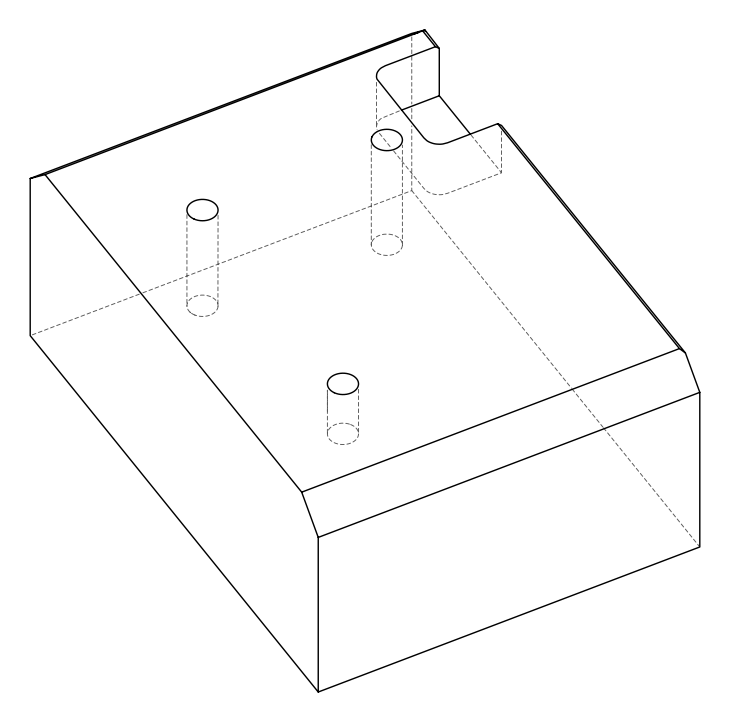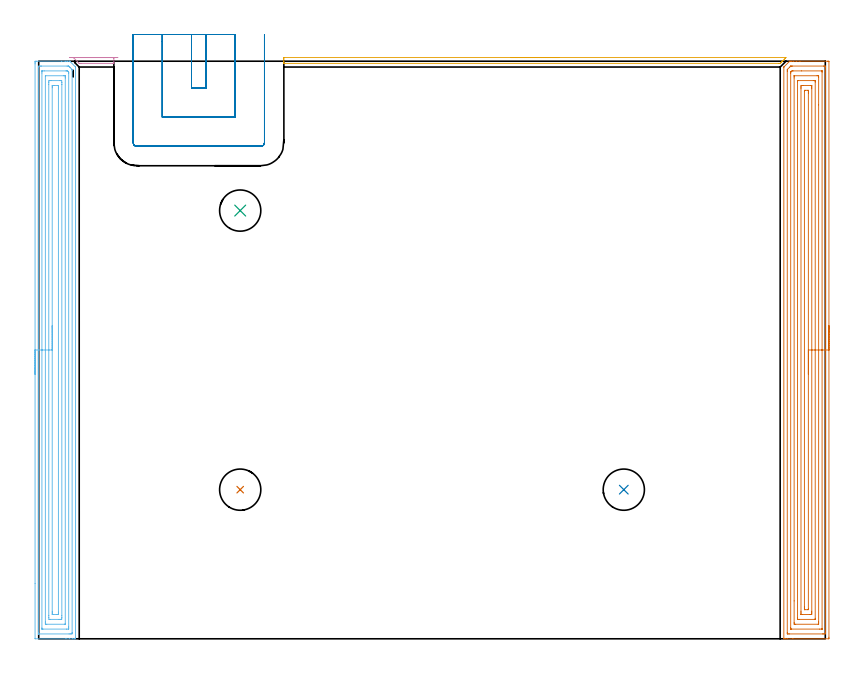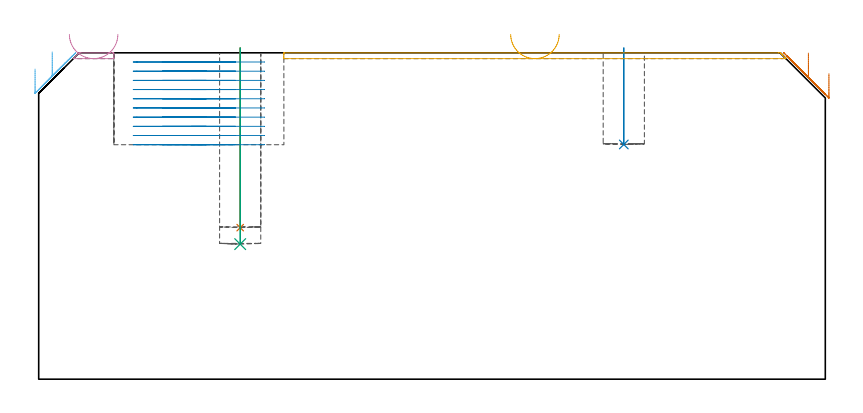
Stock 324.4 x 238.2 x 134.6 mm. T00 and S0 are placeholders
(PLAN: 8 operations, 2 tool changes, 36.9 min)
(1 INDEXABLE_INSERT_DRILL_BLIND_HOLE_FROM_SOLID | STEP1POCKET | NXT0302_005 | 0.3 min | 16300 mm3)
(2 INDEXABLE_INSERT_DRILL_BLIND_HOLE_FROM_SOLID_1 | STEP1POCKET_1 | NXT0302_005 | 0.16 min | 8523 mm3)
(3 INDEXABLE_INSERT_DRILL_BLIND_HOLE_FROM_SOLID_2 | STEP1POCKET_2 | NXT0302_005 | 0.33 min | 17841 mm3)
(4 AREA_MILL | FG_CHAMFER_SURFACE | UGT0205_001 | 0.28 min | 60 mm3)
(5 AREA_MILL_1 | FG_CHAMFER_SURFACE_1 | UGT0205_001 | 1.8 min | 609 mm3)
(6 AREA_MILL_2 | FG_CHAMFER_SURFACE_2 | UGT0205_001 | 11.76 min | 33206 mm3)
(7 AREA_MILL_3 | FG_CHAMFER_SURFACE_3 | UGT0205_001 | 13.63 min | 41189 mm3)
(8 MILL_SLOT | SLOT_PARTIAL_RECTANGULAR | NXT0201_012 | Follow Part, ap 4, ae 75% | 8.67 min | 113044 mm3)
(TOOL NXT0302_005 | Index. Insert Drill 17mm [880-D1700L20-05] | D17 PA176 FL85 Z2)
(TOOL UGT0205_001 | Chamfer Mill 20 x 3 x 45 deg. | D20 FL50 Z2)
(TOOL NXT0201_012 | ENDMILL 16mm [2P460-1600-NA 1630] | D16 FL38 Z6)
(OP 1 INDEXABLE_INSERT_DRILL_BLIND_HOLE_FROM_SOLID)
G17 G21 G94 G90
T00 M6
G54
G17 G0 G90 X83.1 Y61.5 S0 M3
G43 Z144.6 H1
G94 G81 G98 Z62.5 F250. R136.6
G80
M5
M2
(OP 2 INDEXABLE_INSERT_DRILL_BLIND_HOLE_FROM_SOLID_1)
G17 G21 G94 G90
T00 M6
G54
G17 G0 G90 X241.3 Y61.5 S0 M3
G43 Z144.6 H1
G94 G81 G98 Z96.8 F250. R136.6
G80
M5
M2
(OP 3 INDEXABLE_INSERT_DRILL_BLIND_HOLE_FROM_SOLID_2)
G17 G21 G94 G90
T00 M6
G54
G17 G0 G90 X83.1 Y176.6 S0 M3
G43 Z144.6 H1
G94 G81 G98 Z55.7 F250. R136.6
G80
M5
M2
(OP 4 AREA_MILL)
G17 G21 G94 G90
T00 M6
G54
G17 G0 G90 X12.65 Y239.7 S1061 M3
G43 Z144.6 H0
Z142.2
G94 G1 X12.688 Z141.328 F250.
X12.802 Z140.464
X12.991 Z139.612
X13.253 Z138.78
X13.587 Z137.974
X13.99 Z137.2
X14.458 Z136.464
X14.99 Z135.772
X15.579 Z135.129
X16.222 Z134.54
X16.914 Z134.009
X17.65 Z133.54
X18.424 Z133.137
X19.23 Z132.803
X20.062 Z132.541
X20.914 Z132.352
X21.778 Z132.238
X22.65 Z132.2
X30.57
X30.734 Y239.699 Z132.201
X30.991 Y239.693 Z132.207
X31. Y239.373 Z132.527
Y237.62 Z134.28
X30.99 Y237.307 Z134.593
X30.57 Y237.3 Z134.6
X17.37
X16.705 Y237.302 Z134.588
X16.555 Y237.445 Z134.454
X14.392 Y239.607 Z132.291
X14.318 Y239.693 Z132.205
X14.346 Y239.699 Z132.199
X22.65 Y239.7 Z132.2
X23.522 Z132.238
X24.386 Z132.352
X25.238 Z132.541
X26.07 Z132.803
X26.876 Z133.137
X27.65 Z133.54
X28.386 Z134.009
X29.078 Z134.54
X29.721 Z135.129
X30.31 Z135.772
X30.842 Z136.464
X31.31 Z137.2
X31.713 Z137.974
X32.047 Z138.78
X32.309 Z139.612
X32.498 Z140.464
X32.612 Z141.328
X32.65 Z142.2
G0 Z144.6
M5
M2
(OP 5 AREA_MILL_1)
G17 G21 G94 G90
T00 M6
G54
G17 G0 G90 X194.65 Y239.7 S1061 M3
G43 Z144.6 H0
Z142.2
G94 G1 X194.688 Z141.328 F250.
X194.802 Z140.464
X194.991 Z139.612
X195.253 Z138.78
X195.587 Z137.974
X195.99 Z137.2
X196.458 Z136.464
X196.99 Z135.772
X197.579 Z135.129
X198.222 Z134.54
X198.914 Z134.009
X199.65 Z133.54
X200.424 Z133.137
X201.23 Z132.803
X202.062 Z132.541
X202.914 Z132.352
X203.778 Z132.238
X204.65 Z132.2
X307.957
X308.127 Y239.697 Z132.203
X308.182 Y239.693 Z132.205
X307.977 Y239.477 Z132.423
X307.781 Y239.28 Z132.619
X307.438 Y238.936 Z132.96
X306.96 Y238.46 Z133.44
X306.718 Y238.216 Z133.681
X306.566 Y238.064 Z133.832
X306.419 Y237.917 Z133.98
X306.272 Y237.771 Z134.127
X306.13 Y237.627 Z134.268
X305.826 Y237.326 Z134.574
X305.815 Y237.315 Z134.585
X305.752 Y237.31 Z134.589
X305.125 Y237.303 Z134.597
X101.245 Y237.3 Z134.6
X101.11 Y237.303 Z134.588
X101.102 Y237.405 Z134.487
X101.1 Y237.513 Z134.385
Y238.196 Z133.703
Y238.804 Z133.096
Y239.373 Z132.523
Y239.656 Z132.24
X101.103 Y239.691 Z132.205
X101.245 Y239.7 Z132.2
X204.65
X205.522 Z132.238
X206.386 Z132.352
X207.238 Z132.541
X208.07 Z132.803
X208.876 Z133.137
X209.65 Z133.54
X210.386 Z134.009
X211.078 Z134.54
X211.721 Z135.129
X212.31 Z135.772
X212.842 Z136.464
X213.31 Z137.2
X213.713 Z137.974
X214.047 Z138.78
X214.309 Z139.612
X214.498 Z140.464
X214.612 Z141.328
X214.65 Z142.2
G0 Z144.6
M5
M2
(OP 6 AREA_MILL_2)
G17 G21 G94 G90
T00 M6
G54
G17 G0 G90 X-1.5 Y109.1 S1061 M3
G43 Z144.6 H0
Z127.9
G94 G1 Y109.138 Z127.028 F250.
Y109.252 Z126.164
Y109.441 Z125.312
Y109.703 Z124.48
Y110.037 Z123.674
Y110.44 Z122.9
Y110.908 Z122.164
Y111.44 Z121.472
Y112.029 Z120.829
Y112.672 Z120.24
Y113.364 Z119.708
Y114.1 Z119.24
Y114.874 Z118.837
Y115.68 Z118.503
Y116.512 Z118.241
Y117.364 Z118.052
Y118.228 Z117.938
Y119.1 Z117.9
Y237.114
X-1.499 Y237.571 Z117.901
X-1.495 Y238.004 Z117.903
X-1.492 Y238.19 Z117.906
X-1.07 Y238.2 Z118.328
X9.49 Z128.885
X10.892 Z130.289
X11.25 Z130.645
X11.965 Z131.365
X12.652 Z132.052
X12.732 Y238.198 Z132.128
X12.801 Y238.19 Z132.195
X12.932 Y238.068 Z132.331
X15.193 Y235.807 Z134.593
X15.2 Y235.783 Z134.6
Y0.182
X15.204 Y0.001 Z134.594
X14.85 Y0. Z134.25
X14.605 Z134.005
X13.89 Z133.285
X12.652 Z132.049
X11.25 Z130.645
X-1.332 Y0.001 Z118.066
X-1.492 Y0.01 Z117.906
X-1.499 Y0.171 Z117.899
X-1.5 Y22.842 Z117.9
Y119.1
X-0.086 Z119.314
X-0.085 Y235.677 Z119.315
X-0.084 Y235.783 Z119.316
X-0.079 Y236.168 Z119.321
X0.289 Y236.191 Z119.689
X0.69 Y236.196 Z120.09
X1.16 Y236.2 Z120.56
X11.72 Y236.199 Z131.12
X12.13 Y236.193 Z131.53
X12.266 Y236.19 Z131.666
X12.364 Y236.174 Z131.764
X12.443 Y236.098 Z131.843
X12.766 Y235.783 Z132.166
X13.01 Y235.541 Z132.41
X13.66 Y234.889 Z133.06
X13.753 Y234.788 Z133.153
X13.778 Y234.76 Z133.178
X13.781 Y234.74 Z133.181
X13.783 Y234.692 Z133.183
X13.785 Y234.495 Z133.185
Y2.523
X13.784 Y2.417 Z133.184
X13.779 Y2.032 Z133.179
X13.411 Y2.009 Z132.811
X13.01 Y2.004 Z132.41
X12.54 Y2. Z131.94
X0.221 Z119.621
X0.004 Y2.002 Z119.404
X-0.03 Y2.004 Z119.37
X-0.065 Y2.01 Z119.335
X-0.079 Y2.018 Z119.321
X-0.08 Y2.046 Z119.32
X-0.085 Y2.311 Z119.315
X-0.086 Y119.1 Z119.314
X1.328 Z120.728
X1.329 Y233.346 Z120.729
X1.331 Y233.995 Z120.731
X1.333 Y234.117 Z120.733
X1.335 Y234.175 Z120.735
X1.343 Y234.191 Z120.743
X1.373 Y234.196 Z120.773
X1.57 Y234.198 Z120.97
X2.248 Y234.2 Z121.648
X11.25 Y234.199 Z130.65
X11.452 Y234.197 Z130.852
X11.855 Y234.19 Z131.255
X11.914 Y234.175 Z131.314
X11.941 Y234.152 Z131.341
X11.997 Y234.101 Z131.397
X12.106 Y233.995 Z131.506
X12.13 Y233.971 Z131.53
X12.341 Y233.75 Z131.741
X12.364 Y233.723 Z131.764
X12.367 Y233.641 Z131.767
X12.37 Y233.51 Z131.77
X12.371 Y233.346 Z131.771
Y233.101
Y4.854
X12.369 Y4.205 Z131.769
X12.367 Y4.083 Z131.767
X12.365 Y4.025 Z131.765
X12.357 Y4.009 Z131.757
X12.327 Y4.004 Z131.727
X12.13 Y4.002 Z131.53
X11.452 Y4. Z130.852
X1.771 Y4.001 Z121.171
X1.57 Y4.005 Z120.97
X1.369 Y4.01 Z120.769
X1.335 Y4.022 Z120.735
X1.333 Y4.059 Z120.733
X1.33 Y4.123 Z120.73
X1.329 Y4.205 Z120.729
X1.328 Y4.451 Z120.728
Y119.1
X2.743 Z122.143
Y231.909
X2.745 Y232.108 Z122.145
X2.748 Y232.179 Z122.148
X2.75 Y232.19 Z122.15
X2.758 Y232.194 Z122.158
X2.784 Y232.197 Z122.184
X2.893 Y232.199 Z122.293
X10.37 Y232.2 Z129.77
X10.807 Y232.193 Z130.207
X10.913 Y232.19 Z130.313
X10.951 Y232.181 Z130.351
X10.953 Y232.145 Z130.353
X10.955 Y232.055 Z130.355
X10.957 Y231.61 Z130.357
Y231.312
Y6.291
X10.955 Y6.092 Z130.355
X10.952 Y6.021 Z130.352
X10.95 Y6.01 Z130.35
X10.942 Y6.006 Z130.342
X10.916 Y6.003 Z130.316
X10.807 Y6.001 Z130.207
X3.33 Y6. Z122.73
X2.893 Y6.007 Z122.293
X2.786 Y6.01 Z122.186
X2.749 Y6.019 Z122.149
X2.747 Y6.054 Z122.147
X2.745 Y6.145 Z122.145
X2.743 Y6.59 Z122.143
Y6.888
Y119.1
X4.157 Z123.557
Y228.684
X4.16 Y229.524 Z123.56
X4.161 Y229.574 Z123.561
X4.21 Y230.19 Z123.61
X4.429 Y230.196 Z123.829
X5.09 Y230.199 Z124.49
X5.305 Y230.2 Z124.705
X8.826 Y230.199 Z128.226
X9.49 Y230.19 Z128.89
X9.538 Y229.524 Z128.938
X9.541 Y229.473 Z128.941
X9.543 Y228.63 Z128.943
Y228.576
Y9.516
X9.54 Y8.676 Z128.94
X9.539 Y8.626 Z128.939
X9.49 Y8.01 Z128.89
X9.271 Y8.004 Z128.671
X8.61 Y8.001 Z128.01
X8.395 Y8. Z127.795
X4.874 Y8.001 Z124.274
X4.21 Y8.01 Z123.61
X4.162 Y8.676 Z123.562
X4.159 Y8.727 Z123.559
X4.157 Y9.57 Z123.557
Y9.624
Y119.1
X5.571 Z124.971
Y227.247
X5.572 Y227.736 Z124.972
X5.576 Y228.137 Z124.976
X5.578 Y228.189 Z124.978
X5.628 Y228.193 Z125.028
X5.742 Y228.197 Z125.142
X5.97 Y228.199 Z125.37
X6.393 Y228.2 Z125.793
X7.73 Z127.13
X7.882 Y228.199 Z127.282
X8.004 Y228.197 Z127.404
X8.085 Y228.191 Z127.485
X8.122 Y228.186 Z127.522
X8.123 Y228.141 Z127.523
X8.127 Y227.736 Z127.527
X8.129 Y227.331 Z127.529
Y226.842
Y10.953
X8.127 Y10.464 Z127.527
X8.124 Y10.063 Z127.524
X8.122 Y10.011 Z127.522
X8.072 Y10.007 Z127.472
X7.958 Y10.003 Z127.358
X7.73 Y10.001 Z127.13
X7.307 Y10. Z126.707
X5.97 Z125.37
X5.818 Y10.001 Z125.218
X5.696 Y10.003 Z125.096
X5.615 Y10.009 Z125.015
X5.578 Y10.014 Z124.978
X5.577 Y10.059 Z124.977
X5.573 Y10.464 Z124.973
X5.571 Y10.869 Z124.971
Y11.358
Y119.1
Y119.972 Z125.009
Y120.836 Z125.123
Y121.688 Z125.312
Y122.52 Z125.574
Y123.326 Z125.908
Y124.1 Z126.311
Y124.836 Z126.78
Y125.528 Z127.311
Y126.171 Z127.9
Y126.76 Z128.543
Y127.292 Z129.235
Y127.76 Z129.971
Y128.163 Z130.745
Y128.497 Z131.551
Y128.759 Z132.383
Y128.948 Z133.235
Y129.062 Z134.1
Y129.1 Z134.971
G0 Z144.6
M5
M2
(OP 7 AREA_MILL_3)
G17 G21 G94 G90
T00 M6
G54
G17 G0 G90 X325.9 Y129.1 S1061 M3
G43 Z144.6 H0
Z126.
G94 G1 Y129.062 Z125.128 F250.
Y128.948 Z124.264
Y128.759 Z123.412
Y128.497 Z122.58
Y128.163 Z121.774
Y127.76 Z121.
Y127.292 Z120.264
Y126.76 Z119.572
Y126.171 Z118.929
Y125.528 Z118.34
Y124.836 Z117.808
Y124.1 Z117.34
Y123.326 Z116.937
Y122.52 Z116.603
Y121.688 Z116.341
Y120.836 Z116.152
Y119.972 Z116.038
Y119.1 Z116.
Y0.629
X325.895 Y0.207 Z116.003
X325.892 Y0.01 Z116.006
X325.691 Y0. Z116.207
X311.041 Z130.855
X308.654 Z133.241
X307.936 Z133.963
X307.683 Z134.216
X307.312 Y0.008 Z134.579
X307.303 Y0.009 Z134.588
X307.3 Y0.182 Z134.6
Y235.783
X307.305 Y235.795 Z134.594
X307.314 Y235.813 Z134.585
X309.537 Y238.037 Z132.362
X309.69 Y238.193 Z132.202
X309.715 Y238.198 Z132.177
X309.895 Y238.2 Z131.998
X310.255 Z131.645
X310.585 Z131.315
X311.303 Z130.593
X312.545 Z129.352
X313.951 Z127.944
X325.429 Z116.469
X325.693 Y238.197 Z116.204
X325.892 Y238.19 Z116.006
X325.899 Y237.989 Z115.999
X325.9 Y119.1 Z116.
X324.486 Z117.414
X324.485 Y2.478 Z117.415
Y2.417
X324.479 Y2.01 Z117.421
X324.072 Y2.003 Z117.828
X323.663 Y2.001 Z118.237
X323.192 Y2. Z118.708
X309.537 Y2.001 Z132.363
X309.063 Y2.003 Z132.837
X308.827 Y2.01 Z133.073
X308.721 Y2.032 Z133.179
X308.715 Y2.355 Z133.185
Y2.417
X308.714 Y233.995 Z133.186
X308.716 Y234.411 Z133.184
X308.718 Y234.619 Z133.182
X308.721 Y234.722 Z133.179
X308.726 Y234.765 Z133.174
X308.75 Y234.792 Z133.15
X308.84 Y234.889 Z133.06
X309.733 Y235.783 Z132.167
X310.082 Y236.125 Z131.818
X310.131 Y236.169 Z131.769
X310.164 Y236.19 Z131.736
X310.214 Y236.193 Z131.686
X310.42 Y236.197 Z131.48
X310.891 Y236.2 Z131.009
X323.663 Y236.199 Z118.237
X324.137 Y236.197 Z117.763
X324.373 Y236.19 Z117.527
X324.479 Y236.168 Z117.421
X324.485 Y235.845 Z117.415
Y235.783
X324.486 Y119.1 Z117.414
X323.072 Z118.828
X323.071 Y4.205 Z118.829
X323.069 Y4.058 Z118.831
X323.067 Y4.022 Z118.833
X323.065 Y4.012 Z118.835
X323.049 Y4.009 Z118.851
X322.981 Y4.002 Z118.919
X322.78 Y4.001 Z119.12
X322.1 Y4. Z119.8
X310.42 Y4.001 Z131.48
X310.217 Y4.005 Z131.683
X310.16 Y4.009 Z131.74
X310.135 Y4.013 Z131.765
X310.133 Y4.029 Z131.767
X310.13 Y4.107 Z131.77
X310.129 Y4.205 Z131.771
Y4.5
Y233.101
X310.131 Y233.394 Z131.769
X310.135 Y233.694 Z131.765
X310.137 Y233.726 Z131.763
X310.161 Y233.754 Z131.739
X310.222 Y233.819 Z131.678
X310.42 Y234.02 Z131.48
X310.594 Y234.183 Z131.306
X310.76 Y234.19 Z131.14
X311.102 Y234.198 Z130.798
X314.632 Y234.2 Z127.268
X322.78 Y234.199 Z119.12
X322.983 Y234.195 Z118.917
X323.04 Y234.191 Z118.86
X323.065 Y234.187 Z118.835
X323.067 Y234.171 Z118.833
X323.07 Y234.093 Z118.83
X323.071 Y233.995 Z118.829
X323.072 Y233.699 Z118.828
Y119.1
X321.657 Z120.243
Y6.888
X321.656 Y6.238 Z120.244
X321.652 Y6.021 Z120.248
X321.65 Y6.01 Z120.25
X321.643 Y6.007 Z120.257
X321.617 Y6.003 Z120.283
X321.562 Y6.001 Z120.338
X321.453 Y6. Z120.447
X312.179 Z129.721
X311.747 Y6.01 Z130.153
X311.55 Y6.022 Z130.35
X311.548 Y6.135 Z130.352
X311.544 Y6.644 Z130.356
X311.543 Y15.626 Z130.357
Y231.312
X311.544 Y231.962 Z130.356
X311.548 Y232.179 Z130.352
X311.55 Y232.19 Z130.35
X311.557 Y232.193 Z130.343
X311.583 Y232.197 Z130.317
X311.638 Y232.199 Z130.262
X311.747 Y232.2 Z130.153
X321.021 Z120.879
X321.453 Y232.19 Z120.447
X321.65 Y232.178 Z120.25
X321.652 Y232.065 Z120.248
X321.656 Y231.556 Z120.244
X321.657 Y220.202 Z120.243
Y119.1
X320.243 Z121.657
X320.242 Y8.45 Z121.658
X320.239 Y8.224 Z121.661
X320.236 Y8.074 Z121.664
X320.229 Y8.009 Z121.671
X320.214 Y8.007 Z121.686
X320.131 Y8.004 Z121.769
X319.915 Y8.001 Z121.985
X313.736 Y8. Z128.164
X313.068 Y8.004 Z128.832
X312.974 Y8.007 Z128.926
X312.966 Y8.009 Z128.934
X312.963 Y8.066 Z128.937
X312.959 Y8.186 Z128.941
X312.958 Y8.337 Z128.942
X312.957 Y8.563 Z128.943
X312.958 Y229.75 Z128.942
X312.961 Y229.976 Z128.939
X312.964 Y230.126 Z128.936
X312.97 Y230.191 Z128.93
X312.986 Y230.193 Z128.914
X313.068 Y230.196 Z128.832
X313.284 Y230.199 Z128.616
X319.464 Y230.2 Z122.436
X320.131 Y230.196 Z121.769
X320.226 Y230.193 Z121.674
X320.234 Y230.191 Z121.666
X320.237 Y230.134 Z121.663
X320.241 Y230.014 Z121.659
X320.242 Y229.863 Z121.658
X320.243 Y229.637 Z121.657
Y119.1
X318.829 Z123.071
Y11.358
X318.827 Y10.891 Z123.073
X318.823 Y10.464 Z123.077
X318.817 Y10.007 Z123.083
X318.366 Y10.003 Z123.534
X317.941 Y10.001 Z123.959
X314.834 Z127.066
X314.405 Y10.004 Z127.495
X314.378 Y10.01 Z127.522
X314.376 Y10.034 Z127.524
X314.373 Y10.464 Z127.527
X314.371 Y10.933 Z127.529
Y11.358
Y226.842
X314.373 Y227.309 Z127.527
X314.377 Y227.736 Z127.523
X314.383 Y228.193 Z127.517
X314.834 Y228.197 Z127.066
X315.259 Y228.199 Z126.641
X318.366 Z123.534
X318.795 Y228.196 Z123.105
X318.822 Y228.19 Z123.078
X318.824 Y228.166 Z123.076
X318.827 Y227.736 Z123.073
X318.829 Y227.267 Z123.071
Y226.842
Y119.1
X317.415 Z124.485
X317.414 Y12.252 Z124.486
X317.41 Y12.047 Z124.49
X317.408 Y12.026 Z124.492
X317.395 Y12.01 Z124.505
X317.264 Y12.005 Z124.636
X317.098 Y12.002 Z124.802
X315.966 Y12. Z125.934
X315.856 Y12.002 Z126.044
X315.825 Y12.005 Z126.075
X315.799 Y12.009 Z126.101
X315.792 Y12.057 Z126.108
X315.787 Y12.182 Z126.113
X315.786 Y12.252 Z126.114
X315.785 Y13.077 Z126.115
X315.786 Y225.948 Z126.114
X315.79 Y226.153 Z126.11
X315.792 Y226.174 Z126.108
X315.805 Y226.19 Z126.095
X315.935 Y226.195 Z125.965
X316.102 Y226.198 Z125.798
X317.234 Y226.2 Z124.666
X317.344 Y226.198 Z124.556
X317.375 Y226.195 Z124.525
X317.401 Y226.191 Z124.499
X317.408 Y226.143 Z124.492
X317.413 Y226.018 Z124.487
X317.414 Y225.948 Z124.486
X317.415 Y225.122 Z124.485
Y119.1
Y118.228 Z124.523
Y117.364 Z124.637
Y116.512 Z124.826
Y115.68 Z125.088
Y114.874 Z125.422
Y114.1 Z125.825
Y113.364 Z126.294
Y112.672 Z126.825
Y112.029 Z127.414
Y111.44 Z128.057
Y110.908 Z128.75
Y110.44 Z129.485
Y110.037 Z130.259
Y109.703 Z131.065
Y109.441 Z131.897
Y109.252 Z132.749
Y109.138 Z133.614
Y109.1 Z134.485
G0 Z144.6
M5
M2
(OP 8 MILL_SLOT)
G17 G21 G94 G90
T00 M6
G54
G17 G0 G90 X63. Y249.2 S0 M3
G43 Z144.6 H1
Z130.81
G94 G1 Y246.2 F250.
Y227.1 F500.
X69.1
Y246.2
Y249.2 F250.
X51.
Y246.2
Y215.1 F500.
X81.1
Y246.2
Y249.2 F250.
X39.
Y246.2
Y204.6 F500.
G3 X40.5 Y203.1 R1.5
G1 X91.6
G3 X93.1 Y204.6 R1.5
G1 Y246.2
Y249.2 F250.
G0 X63. Z127.02
G1 Y246.2
Y227.1 F500.
X69.1
Y246.2
Y249.2 F250.
X51.
Y246.2
Y215.1 F500.
X81.1
Y246.2
Y249.2 F250.
X39.
Y246.2
Y204.6 F500.
G3 X40.5 Y203.1 R1.5
G1 X91.6
G3 X93.1 Y204.6 R1.5
G1 Y246.2
Y249.2 F250.
G0 X63. Z123.23
G1 Y246.2
Y227.1 F500.
X69.1
Y246.2
Y249.2 F250.
X51.
Y246.2
Y215.1 F500.
X81.1
Y246.2
Y249.2 F250.
X39.
Y246.2
Y204.6 F500.
G3 X40.5 Y203.1 R1.5
G1 X91.6
G3 X93.1 Y204.6 R1.5
G1 Y246.2
Y249.2 F250.
G0 X63. Z119.44
G1 Y246.2
Y227.1 F500.
X69.1
Y246.2
Y249.2 F250.
X51.
Y246.2
Y215.1 F500.
X81.1
Y246.2
Y249.2 F250.
X39.
Y246.2
Y204.6 F500.
G3 X40.5 Y203.1 R1.5
G1 X91.6
G3 X93.1 Y204.6 R1.5
G1 Y246.2
Y249.2 F250.
G0 X63. Z115.65
G1 Y246.2
Y227.1 F500.
X69.1
Y246.2
Y249.2 F250.
X51.
Y246.2
Y215.1 F500.
X81.1
Y246.2
Y249.2 F250.
X39.
Y246.2
Y204.6 F500.
G3 X40.5 Y203.1 R1.5
G1 X91.6
G3 X93.1 Y204.6 R1.5
G1 Y246.2
Y249.2 F250.
G0 X63. Z111.86
G1 Y246.2
Y227.1 F500.
X69.1
Y246.2
Y249.2 F250.
X51.
Y246.2
Y215.1 F500.
X81.1
Y246.2
Y249.2 F250.
X39.
Y246.2
Y204.6 F500.
G3 X40.5 Y203.1 R1.5
G1 X91.6
G3 X93.1 Y204.6 R1.5
G1 Y246.2
Y249.2 F250.
G0 X63. Z108.07
G1 Y246.2
Y227.1 F500.
X69.1
Y246.2
Y249.2 F250.
X51.
Y246.2
Y215.1 F500.
X81.1
Y246.2
Y249.2 F250.
X39.
Y246.2
Y204.6 F500.
G3 X40.5 Y203.1 R1.5
G1 X91.6
G3 X93.1 Y204.6 R1.5
G1 Y246.2
Y249.2 F250.
G0 X63. Z104.28
G1 Y246.2
Y227.1 F500.
X69.1
Y246.2
Y249.2 F250.
X51.
Y246.2
Y215.1 F500.
X81.1
Y246.2
Y249.2 F250.
X39.
Y246.2
Y204.6 F500.
G3 X40.5 Y203.1 R1.5
G1 X91.6
G3 X93.1 Y204.6 R1.5
G1 Y246.2
Y249.2 F250.
G0 X63. Z100.49
G1 Y246.2
Y227.1 F500.
X69.1
Y246.2
Y249.2 F250.
X51.
Y246.2
Y215.1 F500.
X81.1
Y246.2
Y249.2 F250.
X39.
Y246.2
Y204.6 F500.
G3 X40.5 Y203.1 R1.5
G1 X91.6
G3 X93.1 Y204.6 R1.5
G1 Y246.2
Y249.2 F250.
G0 X63. Z96.7
G1 Y246.2
Y227.1 F500.
X69.1
Y246.2
Y249.2 F250.
X51.
Y246.2
Y215.1 F500.
X81.1
Y246.2
Y249.2 F250.
X39.
Y246.2
Y204.6 F500.
G3 X40.5 Y203.1 R1.5
G1 X91.6
G3 X93.1 Y204.6 R1.5
G1 Y246.2
Y249.2 F250.
G0 Z144.6
M5
M2
